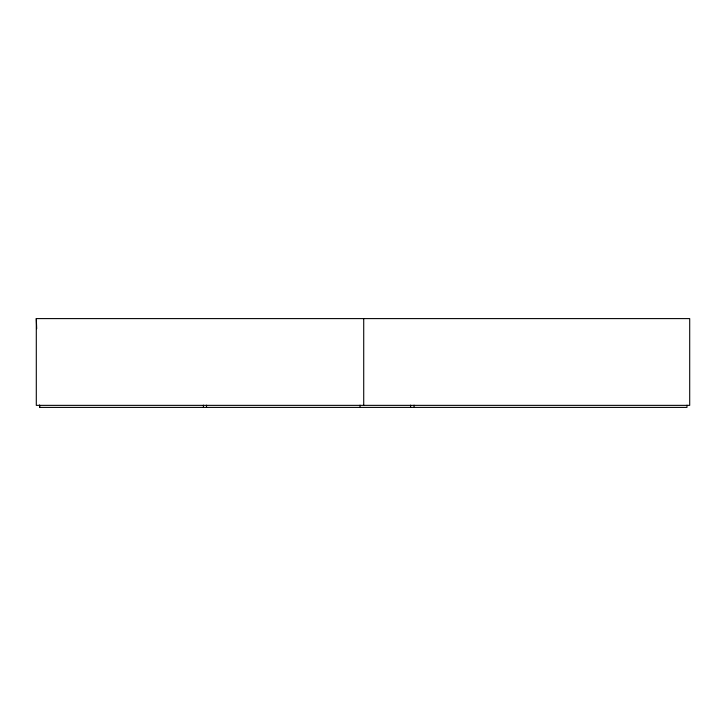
<?xml version="1.0" encoding="UTF-8"?>
<svg xmlns="http://www.w3.org/2000/svg" width="726" height="726" viewBox="0 0 726 726"><rect width="100%" height="100%" fill="white"/><g stroke="black" fill="none" stroke-linecap="round" stroke-linejoin="round"><path stroke-width="1.09" d="M36.3 318.596L689.7 318.596L689.7 405.362L36.3 405.362L36.3 318.596L36.681 328.715M39.64 407.404L39.64 405.162L39.64 407.404L686.987 407.404L686.987 405.162M414.047 405.162L414.047 407.404M410.589 405.162L410.589 407.404M363.717 318.596L363.717 405.362M360.042 405.162L360.042 407.404M206.511 405.162L206.511 407.404M203.443 405.162L203.443 407.404"/></g></svg>
